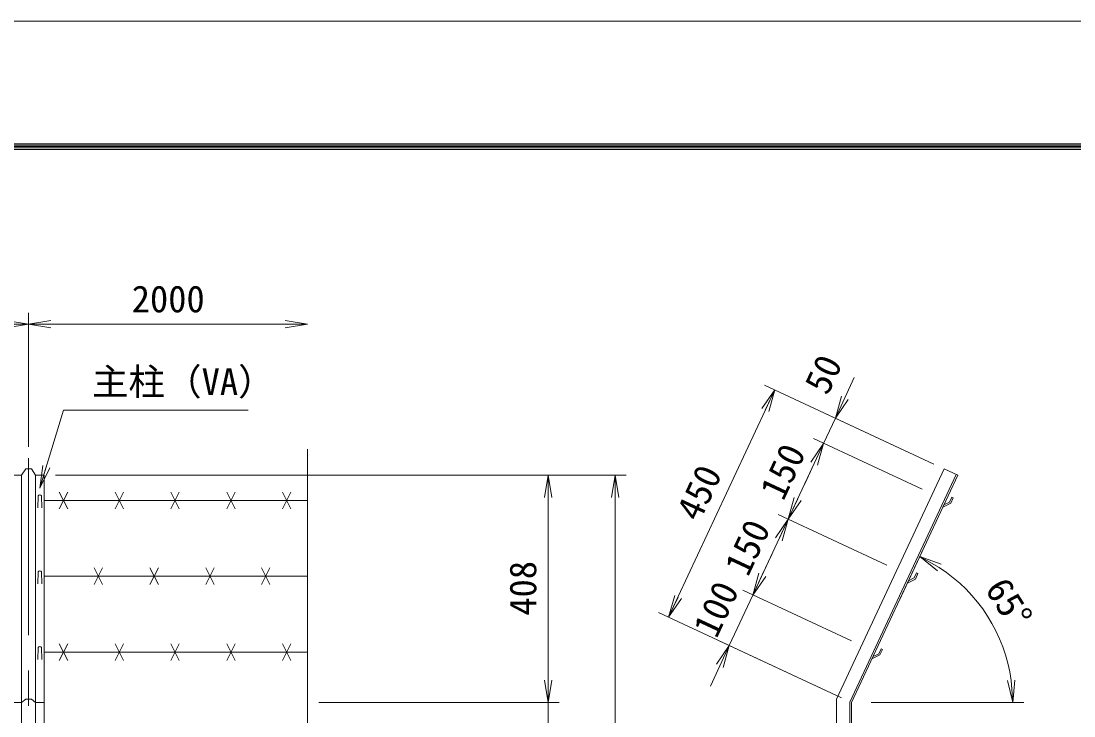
# Model space of a CAD drawing. Units: millimetres, scale not verified. Extents: x -4200 to 4200, y -2970 to 2970.
# Drawn here: x -1533 to 354, y 1724 to 2970 of the extents above; entities that cross this region are included whole.
import ezdxf
from ezdxf.enums import TextEntityAlignment as Align

# ---------------------------------------------------------------- set-up
doc = ezdxf.new("R2010")
doc.units = ezdxf.units.MM
doc.header["$LTSCALE"] = 10
doc.linetypes.add('USER1', pattern=[50.8, 31.75, -6.35, 6.35, -6.35])
for name, color, linetype, lineweight in [('0-0_D-STR1', 1, 'Continuous', 18), ('0-1_D-BMK', 2, 'USER1', 13), ('0-2_D-STR-DIM', 7, 'Continuous', 13), ('0-3_D-STR3', 3, 'Continuous', 13), ('0-7_D-STR-TXT', 7, 'Continuous', 13), ('0-8_0', 7, 'Continuous', 18), ('0-B_D-TTL', 7, 'Continuous', 18)]:
    doc.layers.add(name, color=color, linetype=linetype, lineweight=lineweight)
doc.styles.add('ＭＳ ゴシック', font='')
doc.styles.get('ＭＳ ゴシック').set_extended_font_data('MS Gothic')

# ---------------------------------------------------------------- blocks, each defined once
blk = doc.blocks.new('_Open')
at = {"layer": '0-8_0'}
blk.add_line((-10, 1.667), (0, 0), dxfattribs=at)
blk.add_lwpolyline([(-10, -1.667), (0, 0), (-10, 0)], dxfattribs=at)

msp = doc.modelspace()

# ---------------------------------------------------------------- linework, layer by layer
at = {"layer": '0-0_D-STR1'}
for p, q in [((-1532.4, -411.84), (-1532.4, 2156)), ((-1507.4, -411.84), (-1507.4, 2156)), ((-1491.9, -411.84), (-1491.9, 2156)), ((120.81, 2167.41), (-71.89, 1754.15)), ((142.56, 2157.27), (-47.89, 1748.83)), ((145.28, 2156), (-44.89, 1748.16)), ((145.28, 2156), (120.81, 2167.41)), ((-1502.9, 2118.56), (-1503.65, 2097.06)), ((-1496.9, 2118.56), (-1496.15, 2097.06)), ((134.67, 2116.68), (130.5, 2107.73)), ((137.39, 2115.41), (132.74, 2105.44)), ((134.67, 2116.68), (137.39, 2115.41)), ((132.74, 2105.44), (118.4, 2098.34)), ((120.33, 2102.48), (118.4, 2098.34)), ((130.5, 2107.73), (120.33, 2102.48)), ((-1502.9, 1982.62), (-1503.65, 1961.12)), ((-1496.9, 1982.62), (-1496.15, 1961.12)), ((69.35, 1969.5), (55, 1962.39)), ((56.94, 1966.54), (55, 1962.39)), ((67.1, 1971.78), (56.94, 1966.54)), ((71.28, 1980.73), (67.1, 1971.78)), ((74, 1979.46), (69.35, 1969.5)), ((71.28, 1980.73), (74, 1979.46)), ((-1502.9, 1846.67), (-1503.65, 1825.17)), ((-1496.9, 1846.67), (-1496.15, 1825.17)), ((5.96, 1833.55), (-8.39, 1826.45)), ((-6.46, 1830.59), (-8.39, 1826.45)), ((3.71, 1835.83), (-6.46, 1830.59)), ((7.89, 1844.79), (3.71, 1835.83)), ((10.6, 1843.52), (5.96, 1833.55)), ((7.89, 1844.79), (10.6, 1843.52)), ((-71.89, -411.84), (-71.89, 1754.15)), ((-47.89, -411.84), (-47.89, 1748.83)), ((-44.89, -411.84), (-44.89, 1748.16))]:
    msp.add_line(p, q, dxfattribs=at)
for points in [[(-1547.9, 2156), (-1532.4, 2156), (-1524.9, 2167.41), (-1514.9, 2167.41), (-1507.4, 2156), (-1491.9, 2156)], [(-1547.9, 1748.16), (-1532.4, 1748.16), (-1524.9, 1754.15), (-1514.9, 1754.15), (-1507.4, 1748.16), (-1491.9, 1748.16)]]:
    msp.add_lwpolyline(points, dxfattribs=at)
for centre in [(-1499.9, 2117.31), (-1499.9, 1981.37), (-1499.9, 1845.42)]:
    msp.add_arc(centre, 3.25, 22.61986, 157.38014, dxfattribs=at)
at = {"layer": '0-1_D-BMK'}
msp.add_line((-1519.9, 2186.66), (-1519.9, -426.84), dxfattribs=at)
at = {"layer": '0-2_D-STR-DIM'}
for p, q in [((-1519.9, 2206.66), (-1519.9, 2446.66)), ((-1519.9, 2206.66), (-1519.9, 2446.66)), ((-3519.9, 2426.66), (-1519.9, 2426.66)), ((-1519.9, 2426.66), (-1019.9, 2426.66)), ((-57.02, 2294.47), (-40.11, 2330.72)), ((-182.68, 2308.93), (-372.86, 1901.09)), ((102.69, 2175.86), (-200.81, 2317.38)), ((102.69, 2175.86), (-92.05, 2266.67)), ((-73.92, 2258.22), (-95.06, 2212.9)), ((-95.06, 2212.9), (-158.45, 2076.96)), ((81.56, 2130.55), (-113.18, 2221.35)), ((81.56, 2130.55), (-113.18, 2221.35)), ((-1019.9, 2202.61), (-1019.9, 878.81)), ((-111.96, 2176.65), (-128.86, 2140.4)), ((-1471.9, 2156), (-448.85, 2156)), ((-1471.9, 2156), (-568.85, 2156)), ((-588.85, 1748.16), (-588.85, 2156)), ((-468.85, -111.84), (-468.85, 2156)), ((-158.45, 2076.96), (-221.84, 1941.01)), ((18.16, 1994.6), (-176.57, 2085.41)), ((18.16, 1994.6), (-176.57, 2085.41)), ((40.31, 1930.89), (85.59, 2027.99)), ((-204.94, 1977.26), (-188.03, 2013.51)), ((-45.23, 1858.65), (-239.97, 1949.46)), ((-45.23, 1858.65), (-239.97, 1949.46)), ((-221.84, 1941.01), (-264.1, 1850.38)), ((-63.02, 1756.61), (-390.99, 1909.55)), ((-63.02, 1756.61), (-282.23, 1858.83)), ((-588.85, 1788.16), (-588.85, 1828.16)), ((-281.01, 1814.13), (-297.91, 1777.87)), ((-999.9, 1748.16), (-568.85, 1748.16)), ((-999.9, 1748.16), (-568.85, 1748.16)), ((-588.85, 1688.16), (-588.85, 1748.16)), ((-9.79, 1748.16), (263.87, 1748.16))]:
    msp.add_line(p, q, dxfattribs=at)
msp.add_arc((-44.89, 1748.16), 288.76, 7.94316, 57.05684, dxfattribs=at)
at = {"layer": '0-3_D-STR3'}
for p, q in [((-1464.9, 2125.68), (-1449.9, 2095.68)), ((-1464.9, 2095.68), (-1449.9, 2125.68)), ((-1364.9, 2125.68), (-1349.9, 2095.68)), ((-1364.9, 2095.68), (-1349.9, 2125.68)), ((-1264.9, 2125.68), (-1249.9, 2095.68)), ((-1264.9, 2095.68), (-1249.9, 2125.68)), ((-1164.9, 2125.68), (-1149.9, 2095.68)), ((-1164.9, 2095.68), (-1149.9, 2125.68)), ((-1064.9, 2125.68), (-1049.9, 2095.68)), ((-1064.9, 2095.68), (-1049.9, 2125.68)), ((-1491.9, 2110.68), (-1019.9, 2110.68)), ((-1402.4, 1959.74), (-1387.4, 1989.74)), ((-1402.4, 1989.74), (-1387.4, 1959.74)), ((-1302.4, 1959.74), (-1287.4, 1989.74)), ((-1302.4, 1989.74), (-1287.4, 1959.74)), ((-1202.4, 1959.74), (-1187.4, 1989.74)), ((-1202.4, 1989.74), (-1187.4, 1959.74)), ((-1102.4, 1959.74), (-1087.4, 1989.74)), ((-1102.4, 1989.74), (-1087.4, 1959.74)), ((-1491.9, 1974.74), (-1019.9, 1974.74)), ((-1464.9, 1853.79), (-1449.9, 1823.79)), ((-1464.9, 1823.79), (-1449.9, 1853.79)), ((-1364.9, 1853.79), (-1349.9, 1823.79)), ((-1364.9, 1823.79), (-1349.9, 1853.79)), ((-1264.9, 1853.79), (-1249.9, 1823.79)), ((-1264.9, 1823.79), (-1249.9, 1853.79)), ((-1164.9, 1853.79), (-1149.9, 1823.79)), ((-1164.9, 1823.79), (-1149.9, 1853.79)), ((-1064.9, 1853.79), (-1049.9, 1823.79)), ((-1064.9, 1823.79), (-1049.9, 1853.79)), ((-1491.9, 1838.79), (-1019.9, 1838.79))]:
    msp.add_line(p, q, dxfattribs=at)
at = {"layer": '0-7_D-STR-TXT'}
msp.add_lwpolyline([(-1126.18, 2272.38), (-1457.56, 2272.38), (-1499.26, 2134.72)], dxfattribs=at)
at = {"layer": '0-B_D-TTL', "color": 2}
msp.add_lwpolyline([(-4200, 2970), (4200, 2970), (4200, -2970), (-4200, -2970)], close=True, dxfattribs=at)
at = {"layer": '0-B_D-TTL'}
for points in [[(-3930, 2750), (3930, 2750), (3930, -2750), (-3930, -2750)], [(-3927.5, 2747.5), (3927.5, 2747.5), (3927.5, -2747.5), (-3927.5, -2747.5)], [(-3925, 2745), (3925, 2745), (3925, -2745), (-3925, -2745)], [(-3922.5, 2742.5), (3922.5, 2742.5), (3922.5, -2742.5), (-3922.5, -2742.5)], [(-3920, 2740), (3920, 2740), (3920, -2740), (-3920, -2740)]]:
    msp.add_lwpolyline(points, close=True, dxfattribs=at)

# ---------------------------------------------------------------- block references
at = {"layer": '0-2_D-STR-DIM', "xscale": 4, "yscale": 4}
for p in [(-1519.9, 2426.66), (-1019.9, 2426.66)]:
    msp.add_blockref('_Open', p, dxfattribs=at)
for p, rotation in [((-1519.9, 2426.66), 180), ((-182.68, 2308.93), 65), ((-73.92, 2258.22), 245), ((-95.06, 2212.9), 65), ((-95.06, 2212.9), 65), ((-588.85, 2156), 90), ((-468.85, 2156), 90), ((-158.45, 2076.96), 245), ((-158.45, 2076.96), 65), ((77.14, 2009.87), 151.02842), ((-221.84, 1941.01), 245), ((-221.84, 1941.01), 245), ((-372.86, 1901.09), 245), ((-264.1, 1850.38), 65), ((-588.85, 1748.16), 270), ((-588.85, 1748.16), 270), ((243.87, 1748.16), 273.97158)]:
    msp.add_blockref('_Open', p, dxfattribs=dict(at, rotation=rotation))
at = {"layer": '0-7_D-STR-TXT', "xscale": 4, "yscale": 4, "rotation": 253.14944}
msp.add_blockref('_Open', (-1499.84, 2132.8), dxfattribs=at)

# ---------------------------------------------------------------- texts
at = {"layer": '0-2_D-STR-DIM', "style": 'ＭＳ ゴシック'}
msp.add_text('2000', height=48.09, dxfattribs=at).set_placement((-1335.17, 2433.4), align=Align.BOTTOM_LEFT)
for s, rotation, p in [('50', 65, (-74.78, 2291.06)), ('150', 65, (-154.28, 2101.86)), ('450', 65, (-304.38, 2063.91)), ('150', 65, (-217.67, 1965.92)), ('408', 90, (-595.6, 1903.96)), ('100', 65, (-273.98, 1855.31)), ('65°', 302.5, (180.66, 1944.1))]:
    msp.add_text(s, height=48.09, rotation=rotation, dxfattribs=at).set_placement(p, align=Align.BOTTOM_LEFT)
at = {"layer": '0-7_D-STR-TXT', "style": 'ＭＳ ゴシック'}
msp.add_text('主柱（VA）', height=48.09, dxfattribs=at).set_placement((-1406.64, 2284.97), align=Align.BOTTOM_LEFT)

doc.saveas('drawing.dxf')
